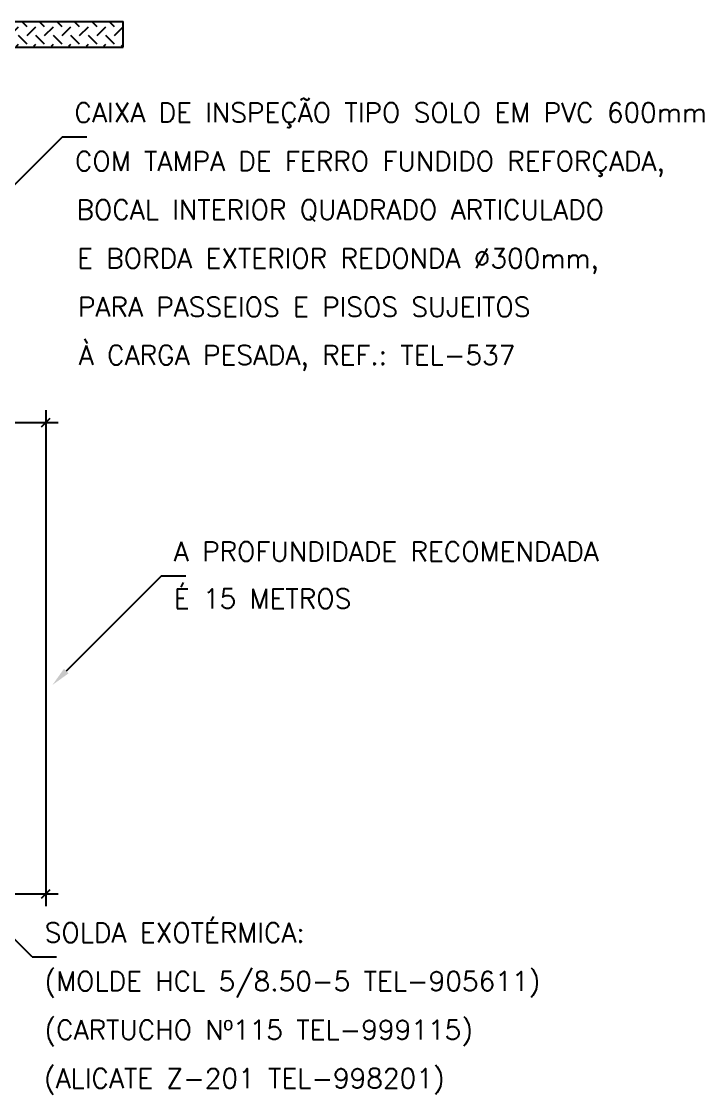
# Model space of a CAD drawing. Header units: millimetres. Extents: x -6668.5 to -6647.8, y -4697.4 to -4681.6.
# Drawn here: x -6654.83 to -6647.81, y -4693.78 to -4682.73 of the extents above; entities that cross this region are included whole.
import ezdxf
from ezdxf.enums import TextEntityAlignment as Align

# ---------------------------------------------------------------- set-up
doc = ezdxf.new("R2010")
doc.units = ezdxf.units.MM
doc.header["$LTSCALE"] = 10
doc.layers.add('Termotécnica', color=7, linetype='Continuous')
doc.styles.add('r80', font='romans.shx')

msp = doc.modelspace()

# ---------------------------------------------------------------- hatches: boundary and pattern name
at = {"layer": 'Termotécnica'}
h = msp.add_hatch(dxfattribs=at)
h.set_pattern_fill('CHECKERED', color=1, scale=0.127273, angle=45, style=0)
h.set_pattern_definition([(45, (-6664.6719, -4700.69756), (2e-14, 0.1799908), [0.1272727, -0.1272727]), (135, (-6664.6719, -4700.60757), (-0.1799908, 2e-14), [0.1272727, -0.1272727])])
h.paths.add_polyline_path([(-6659.759, -4686.361), (-6659.505, -4686.106), (-6659.505, -4685.473), (-6659.759, -4685.473)], flags=0)
h.paths.add_polyline_path([(-6659.695, -4685.318), (-6659.611, -4685.318), (-6659.527, -4685.318), (-6659.505, -4685.318), (-6659.505, -4684.462), (-6659.759, -4684.462), (-6659.759, -4685.318)], flags=0)
h.paths.add_polyline_path([(-6657.136, -4687.98), (-6657.365, -4687.751), (-6657.365, -4688.109), (-6657.323, -4688.123), (-6657.18, -4688.056)], flags=0)
h.paths.add_polyline_path([(-6657.822, -4686.973, 0.414214), (-6658.204, -4686.591), (-6659.505, -4686.591), (-6659.505, -4686.106), (-6659.759, -4686.361), (-6659.759, -4686.654, 0.414214), (-6659.568, -4686.845), (-6658.204, -4686.845, -0.414214), (-6658.077, -4686.973), (-6658.077, -4687.992), (-6658.021, -4687.887), (-6657.889, -4687.821), (-6657.822, -4687.844)], flags=0)
h.paths.add_polyline_path([(-6661.404, -4682.988), (-6659.759, -4682.988), (-6659.759, -4683.803), (-6659.505, -4683.803), (-6659.505, -4682.822), (-6659.505, -4682.733), (-6659.6, -4682.733), (-6661.404, -4682.733)])
h.paths.add_polyline_path([(-6655.591, -4682.733), (-6655.683, -4682.733), (-6655.686, -4682.733), (-6655.686, -4682.822), (-6655.686, -4683.803), (-6655.432, -4683.803), (-6655.432, -4682.988), (-6653.783, -4682.988), (-6653.783, -4682.733)], flags=0)
h.paths.add_polyline_path([(-6655.432, -4684.462), (-6655.686, -4684.462), (-6655.686, -4686.591), (-6656.984, -4686.591, 0.414214), (-6657.365, -4686.973), (-6657.365, -4687.751), (-6657.136, -4687.98), (-6657.111, -4687.937), (-6657.111, -4686.973, -0.414214), (-6656.984, -4686.845), (-6655.686, -4686.845), (-6655.623, -4686.845, 0.414214), (-6655.432, -4686.654), (-6655.432, -4685.205)])
h.paths.add_polyline_path([(-6657.822, -4688.367), (-6657.889, -4688.344), (-6658.021, -4688.411), (-6658.046, -4688.458), (-6657.822, -4688.683)])
h.paths.add_polyline_path([(-6657.111, -4689.894), (-6657.111, -4688.46), (-6657.18, -4688.579), (-6657.323, -4688.646), (-6657.365, -4688.632), (-6657.365, -4689.64)])
h.paths.add_polyline_path([(-6658.077, -4690.203), (-6658.077, -4691.215, 1), (-6657.111, -4691.215), (-6657.111, -4689.894), (-6657.365, -4689.64), (-6657.365, -4691.215, -1), (-6657.822, -4691.215), (-6657.822, -4690.457)])
h.paths.add_polyline_path([(-6657.822, -4690.457), (-6657.822, -4688.683), (-6658.046, -4688.458), (-6658.077, -4688.516), (-6658.077, -4690.203)], flags=0)

# ---------------------------------------------------------------- linework, layer by layer
at = {"layer": 'Termotécnica', "color": 2}
for p, q in [((-6655.683, -4682.733), (-6653.783, -4682.733)), ((-6654.409, -4683.92), (-6655.513, -4685.024)), ((-6654.409, -4683.92), (-6654.159, -4683.92)), ((-6653.389, -4688.438), (-6654.371, -4689.42)), ((-6653.389, -4688.438), (-6653.139, -4688.438)), ((-6654.719, -4692.361), (-6657.408, -4689.672)), ((-6654.719, -4692.361), (-6654.469, -4692.361))]:
    msp.add_line(p, q, dxfattribs=at)
at = {"layer": 'Termotécnica', "color": 1, "ltscale": 10}
for p, q in [((-6653.783, -4682.996), (-6653.783, -4682.733)), ((-6655.432, -4682.996), (-6653.783, -4682.996))]:
    msp.add_line(p, q, dxfattribs=at)
at = {"layer": 'Termotécnica', "color": 1}
for p, q in [((-6654.579, -4686.732), (-6654.579, -4691.839)), ((-6655.686, -4686.859), (-6654.452, -4686.859)), ((-6654.624, -4686.904), (-6654.534, -4686.815)), ((-6657.594, -4691.712), (-6654.452, -4691.712)), ((-6654.624, -4691.757), (-6654.534, -4691.667))]:
    msp.add_line(p, q, dxfattribs=at)
at = {"layer": 'Termotécnica', "color": 2}
msp.add_solid([(-6654.394, -4689.396), (-6654.347, -4689.443), (-6654.512, -4689.562)], dxfattribs=at)

# ---------------------------------------------------------------- texts
at = {"layer": 'Termotécnica', "color": 2, "style": 'r80'}
for s, p in [('CAIXA DE INSPEÇÃO TIPO SOLO EM PVC 600mm ', (-6654.286, -4683.671)), ('COM TAMPA DE FERRO FUNDIDO REFORÇADA, ', (-6654.281, -4684.171)), ('BOCAL INTERIOR QUADRADO ARTICULADO ', (-6654.265, -4684.67)), ('E BORDA EXTERIOR REDONDA %%c300mm, ', (-6654.258, -4685.171)), ('PARA PASSEIOS E PISOS SUJEITOS ', (-6654.249, -4685.671)), ('À CARGA PESADA, REF.: TEL-537', (-6654.241, -4686.167)), ('A PROFUNDIDADE RECOMENDADA', (-6653.264, -4688.188)), ('É 15 METROS', (-6653.264, -4688.673)), ('SOLDA EXOTÉRMICA: ', (-6654.591, -4692.111)), ('(MOLDE HCL 5/8.50-5 TEL-905611) ', (-6654.594, -4692.61)), ('(CARTUCHO Nº115 TEL-999115) ', (-6654.594, -4693.111)), ('(ALICATE Z-201 TEL-998201)', (-6654.6, -4693.61))]:
    msp.add_text(s, height=0.2, dxfattribs=at).set_placement(p, align=Align.MIDDLE_LEFT)

doc.saveas('drawing.dxf')
